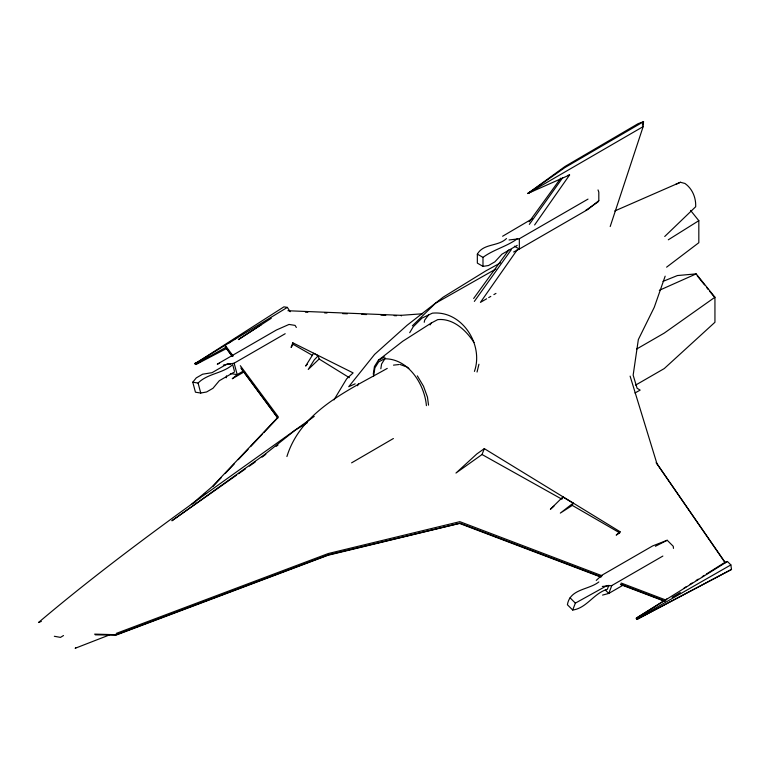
<?xml version="1.0" encoding="UTF-8"?>
<svg xmlns="http://www.w3.org/2000/svg" width="770" height="770" viewBox="0 0 770 770"><rect width="100%" height="100%" fill="white"/><g stroke="black" fill="none" stroke-linecap="round" stroke-linejoin="round"><path stroke-width="1.16" d="M506.477 238.546C498.017 246.737 483.637 243.185 477.342 254.129L477.342 263.119L482.983 266.382L488.498 265.525L494.889 261.839L501.886 254.225L517.238 245.361M482.983 266.382L482.983 257.382C493.56 249.519 506.573 246.641 517.238 238.844M588.01 199.103L519.336 238.758L519.336 249.037L513.629 251.992M585.816 210.316L598.021 201.933L598.81 200.624L598.81 192.144L598.021 189.921M690.565 210.412L698.823 220.682L698.823 242.714L666.599 267.171M663.028 281.368L677.408 275.554L696.176 273.879L714.945 297.23L714.945 322.264L664.25 368.57L635.568 385.125M610.196 226.534L643.152 126.617L643.528 121.708L638.07 123.691L565.016 166.474L527.845 193.453L569.588 174.973L534.611 224.956M373.257 374.153L374.451 366.51L378.407 360.216L402.749 341.245L431.248 323.044L437.745 319.617C453.28 318.097 466.148 330.388 474.002 342.515M373.594 376.174L374.894 367.877L378.647 361.89L384.509 358.801C408.235 358.416 424.539 384.134 426.407 405.655M380.832 368.763L381.574 364.027L385.327 358.04M226.207 377.8L226.524 375.885M226.784 348.377L195.936 364.518L194.974 363.767L283.909 306.845L287.354 307.384L290.165 311.735M195.936 364.518L195.07 363.18M424.241 322.284L424.703 320.031L428.755 314.776M477.044 372.045L478.93 364.239M286.912 456.533C301.08 410.737 349.079 390.024 387.243 368.397M474.426 371.4C483.906 344.642 461.981 310.233 432.374 313.159L421.979 318.097L413.269 326.73L409.707 332.698M620.052 531.733L616.202 535.112L619.686 532.84L620.052 531.733L484.301 448.631L476.803 453.982L455.965 473.05L482.03 454.521L484.301 448.631M642.372 125.096L643.528 121.708L564.959 167.552L527.835 193.559M665.165 276.17L654.269 307.278L638.34 339.57L633.152 375.163L637.098 388.272L640.159 390.101L634.971 392.989M292.793 342.794L291.099 347.434L293.139 344.315L292.793 342.794L353.122 372.901L346.644 378.84L333.959 399.909M573.169 503.147L560.329 513.099L572.312 505.399L573.169 503.147L562.832 496.977L550.367 509.278L553.938 506.179M562.254 498.479L562.832 496.977M598.839 581.956C588.598 590.041 570.021 588.742 567.403 604.739L572.707 610.032C586.682 608.213 593.824 593.15 607.328 589.3L608.878 585.296M572.707 610.032L575.373 603.112L607.212 585.47M662.864 556.065L611.813 585.537L608.762 593.439L602.544 595.095M357.588 385.751L358.445 383.73M430.055 324.94L431.248 323.044M517.469 249.451L480.432 302.369L486.64 298.789M474.349 301.407L511.241 249.74M529.346 224.388L562.764 177.601M473.666 298.462L508.797 249.952M529.173 221.818L560.801 178.159M234.629 371.881L219.277 380.746L212.992 388.272L206.601 391.969L200.739 393.037L195.445 392.2L192.779 382.209L196.244 377.897L202.635 374.201L212.048 372.67L227.4 363.815L230.586 364.306M307.24 364.325L305.632 366.058L313.611 353.295L318.241 355.769L319.117 359.022L349.349 377.685M212.838 486.592L221.048 477.9M225.158 473.56L234.186 463.992M238.286 459.651L248.142 449.228M250.597 446.619L262.089 434.453M263.735 432.711L277.691 417.937L240.808 367.993M318.241 355.769L314.256 359.869L308.231 369.475L319.117 359.022M412.374 325.816L435.454 303.284L495.957 268.961M664.731 236.486L695.685 206.726C696.061 197.717 692.413 188.756 684.944 183.462L680.41 182.269L614.739 210.98M596.259 580.416L601.63 575.382L652.681 545.911L667.205 540.251L673.259 546.296L673.481 548.384M191.383 504.543L212.279 486.582L278.288 416.859L240.327 365.702M193.819 503.089L195.647 501.53M198.371 499.181L200.19 497.622M203.829 494.494L205.648 492.935M598.81 200.624L588.01 209.382L519.336 249.037L514.408 246.188M192.779 382.209L198.083 383.046C207.775 373.344 222.386 373.7 232.704 364.643L234.359 370.842M262.098 457.139L265.842 454.281M276.151 446.408L278.018 444.983M228.113 343.439L231.876 340.783M714.945 297.23L664.25 333.092L636.597 349.06M236.611 475.119L171.893 520.77L264.774 454.444L295.103 430.238L307.307 422.74M238.565 473.743L245.428 468.901M249.355 466.129L255.236 461.981M75.787 647.859L75.152 648.292L109.494 634.923M314.227 416.397C221.115 483.454 126.184 548.23 38.5 622.516L41.339 621.4M261.261 324.757L238.363 339.599L271.281 318.26M502.608 236.246L532.436 218.68M672.133 597.366L680.285 592.496M706.34 574.074L724.609 562.572L727.419 561.474L730.865 564.91L731.5 569.444L637.368 619.196L636.405 618.839L636.309 618.146L666.762 598.983M684.01 588.126L686.041 586.846M690.103 584.286L692.134 583.015M696.186 580.455L698.217 579.175M702.279 576.624L704.309 575.344M668.302 239.797L698.823 220.682M636.309 618.146L727.419 561.474M63.506 635.539L60.484 637.387L54.343 636.28M195.609 363.267L287.354 307.384M194.974 363.767L198.054 361.919M351.592 462.847L393.393 438.515M636.405 618.839L638.474 617.636M233.849 339.522L235.909 338.328M643.152 126.617L527.835 193.491L533.004 190.575M223.339 365.096L234.138 363.19L285.189 333.718M243.435 371.005L237.179 374.615L232.261 378.753L244.61 371.621M488.709 297.595L490.788 296.392M493.888 294.602L495.957 293.409M623.354 585.017L608.762 593.439L605.374 590.051M637.368 619.196L637.271 618.503L730.865 564.91M196.032 363.931L226.37 347.116M500.433 262.888L485.764 270.925L443.212 297.143L407.07 325.286L374.624 354.383L348.723 386.713L355.172 383.835M195.407 364.441L200.681 361.563M207.005 358.117L209.113 356.962M636.944 619.369L731.5 569.444M378.407 360.216L384.577 356.962M655.395 546.276L667.205 540.251M675.752 184.376L680.41 182.269M659.322 290.319L696.176 273.879M219.508 363.296L217.284 364.152L276.42 330.003L289.019 324.44L295.074 325.392L296.344 327.462M116.222 633.431L328.27 553.543L459.834 521.675L602.159 575.806M567.538 175.522L569.588 174.973M509.047 239.961L519.336 238.758M393.489 365.134L398.86 364.556M602.313 586.461L611.813 585.537M287.932 310.743L401.045 315.334L422.615 313.765M95.249 634.827L115.914 635.173L327.962 555.285L459.526 523.417L600.552 576.951M94.652 634.124L116.251 634.711L328.588 554.756L459.988 523.186L601.36 576.874M305.401 312.148L307.798 312.245M324.594 312.899L326.99 312.995M342.583 313.611L347.376 313.794M361.765 314.362L366.568 314.555M380.958 315.113L385.751 315.305M394.153 315.633L396.55 315.729M230.394 373.546L237.179 374.615L234.138 363.19M399.928 364.441L406.05 366.674M621.207 583.054L666.031 600.1M620.437 584.122L665.318 601.168M620.707 584.603L664.356 601.168M482.03 454.521L561.965 499.229M293.139 344.315L312.447 355.384M477.342 254.129L482.983 257.382M572.312 505.399L619.686 532.84M407.07 367.04L408.851 368.455M636.742 617.973L637.271 618.503M570.069 597.828L575.373 603.112M724.83 562.244L656.184 462.626L725.359 562.793M697.187 275.737L704.55 284.9M706.764 287.643L708.236 289.481M709.709 291.31L714.127 296.806M225.292 345.432L233.166 356.048M225.86 347.568L232.27 356.25M241.539 368.792L277.883 417.994M225.206 346.856L232.299 356.462M417.34 375.875L423.51 386.251L427.466 397.128L428.534 405.136M401.045 315.334L401.343 315.912M630.101 376.126L656.868 463.434M198.083 383.046L200.739 393.037"/></g></svg>
